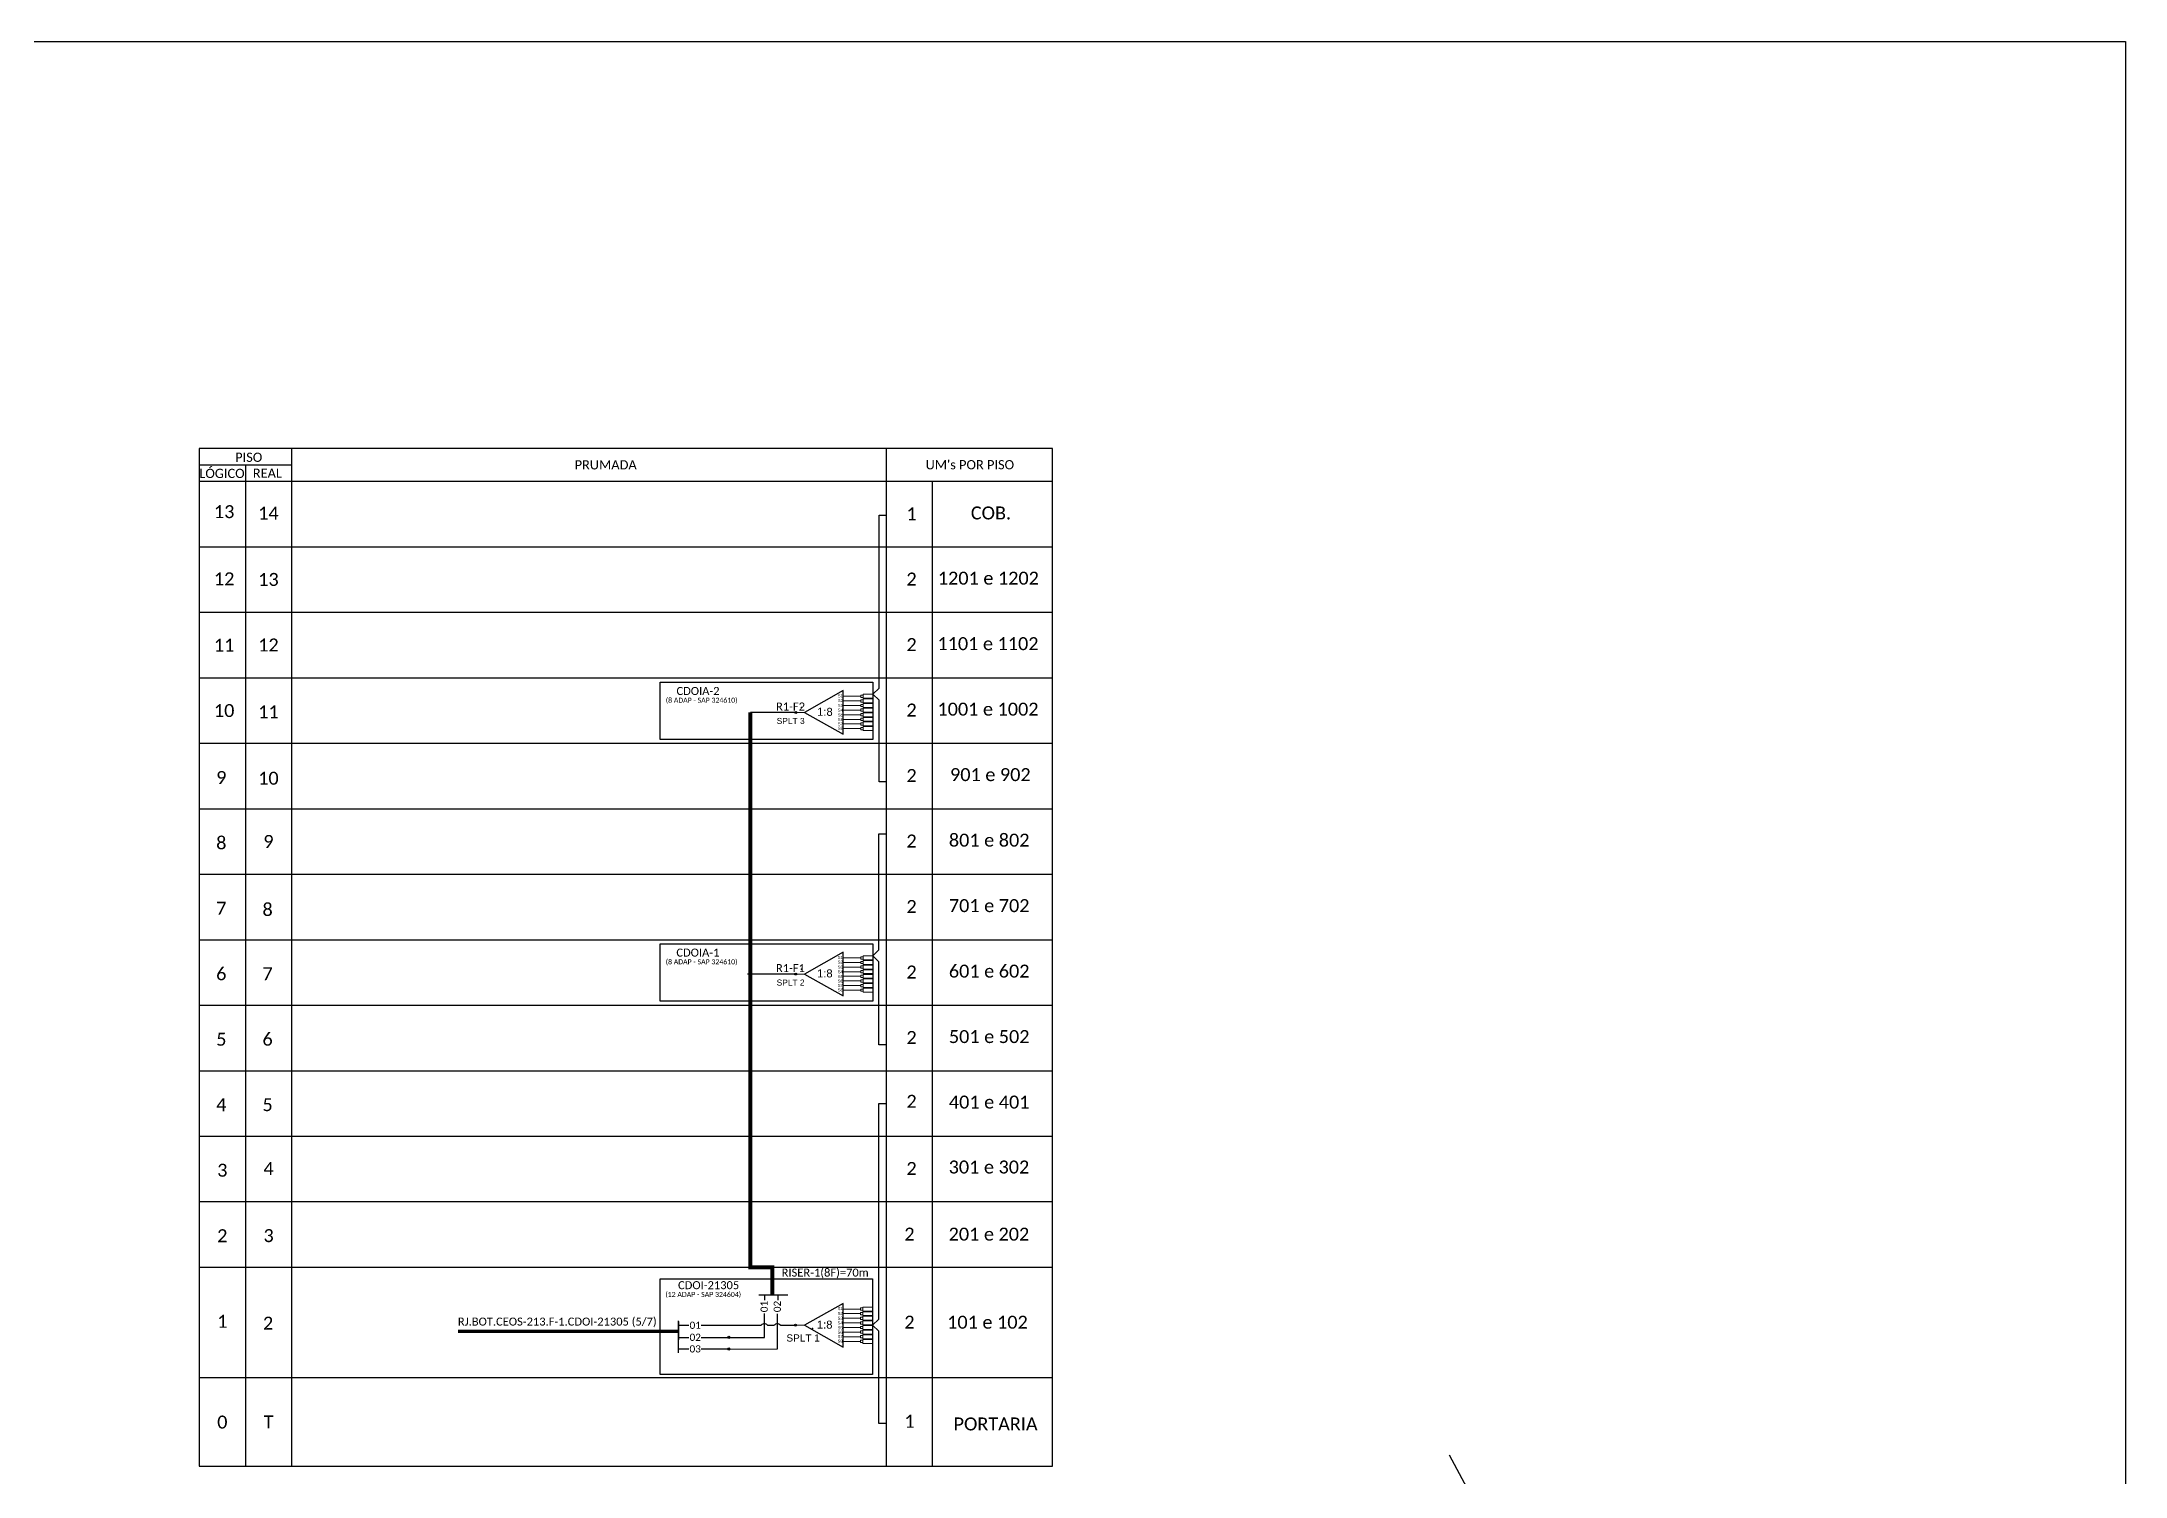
# Model space of a CAD drawing. Extents: x -4 to 837, y 1 to 595.
# Drawn here: x 316 to 837, y 237 to 595 of the extents above; entities that cross this region are included whole.
import ezdxf
from ezdxf.enums import TextEntityAlignment as Align

# ---------------------------------------------------------------- set-up
doc = ezdxf.new("R2010")
doc.units = 0
doc.layers.add('MUB', color=252, linetype='Continuous')
doc.styles.add('ARIAL', font='arial.ttf')
doc.styles.add('WMF-Calibri0', font='calibri.ttf')

# ---------------------------------------------------------------- blocks, each defined once
blk = doc.blocks.new('SPLT_1-8_SC-APC')
at = {"color": 1}
blk.add_lwpolyline([(-7.37, -2.1), (-17.04, -7.55), (-7.37, -13), (-7.37, -2.1)], dxfattribs=at)
at = {"color": 3, "lineweight": 0}
for points in [[(-2.99, -3.51), (-7.37, -3.51)], [(-7.37, -4.66), (-2.99, -4.66)], [(-2.41, -3.02), (-2.41, -4)], [(-2.41, -3.02), (0, -3.02)], [(-2.41, -4), (0, -4)], [(-2.41, -4.17), (-2.41, -5.16)], [(-2.41, -4.17), (0, -4.17)], [(-2.41, -5.16), (0, -5.16)], [(-7.37, -5.82), (-2.99, -5.82)], [(-7.37, -6.97), (-2.99, -6.97)], [(-7.37, -8.12), (-2.99, -8.12)], [(-7.37, -9.28), (-2.99, -9.28)], [(-2.41, -5.32), (-2.41, -6.31)], [(-2.41, -5.32), (0, -5.32)], [(-2.41, -6.31), (0, -6.31)], [(-2.41, -6.48), (-2.41, -7.46)], [(-2.41, -6.48), (0, -6.48)], [(-2.41, -7.46), (0, -7.46)], [(-2.41, -7.63), (-2.41, -8.62)], [(-2.41, -7.63), (0, -7.63)], [(-2.41, -8.62), (0, -8.62)], [(-2.41, -8.78), (-2.41, -9.77)], [(-2.41, -8.78), (0, -8.78)], [(-2.41, -9.77), (0, -9.77)], [(-2.41, -9.94), (-2.41, -10.92)], [(-2.41, -9.94), (0, -9.94)], [(-7.37, -10.43), (-2.99, -10.43)], [(-7.37, -11.58), (-2.99, -11.58)], [(-2.41, -10.92), (0, -10.92)], [(-2.41, -11.09), (-2.41, -12.08)], [(-2.41, -11.09), (0, -11.09)], [(-2.41, -12.08), (0, -12.08)]]:
    blk.add_lwpolyline(points, dxfattribs=at)
for points in [[(-2.99, -3.22), (-2.41, -3.22), (-2.41, -3.8), (-2.99, -3.8)], [(-2.99, -4.38), (-2.41, -4.38), (-2.41, -4.95), (-2.99, -4.95)], [(-2.99, -5.53), (-2.41, -5.53), (-2.41, -6.1), (-2.99, -6.1)], [(-2.99, -6.68), (-2.41, -6.68), (-2.41, -7.26), (-2.99, -7.26)], [(-2.99, -7.84), (-2.41, -7.84), (-2.41, -8.41), (-2.99, -8.41)], [(-2.99, -8.99), (-2.41, -8.99), (-2.41, -9.56), (-2.99, -9.56)], [(-2.99, -10.14), (-2.41, -10.14), (-2.41, -10.72), (-2.99, -10.72)], [(-2.99, -11.3), (-2.41, -11.3), (-2.41, -11.87), (-2.99, -11.87)]]:
    blk.add_lwpolyline(points, close=True, dxfattribs=at)
at = {"color": 1, "lineweight": 0}
blk.add_lwpolyline([(-17.04, -7.55), (-19.26, -7.55)], dxfattribs=at)
at = {"color": 1, "style": 'ARIAL'}
for s, height, p in [('S1', 0.75, (-8.74, -3.78)), ('S2', 0.75, (-8.74, -4.97)), ('1:8', 2, (-13.91, -8.4)), ('S3', 0.75, (-8.74, -6.18)), ('S4', 0.75, (-8.74, -7.36)), ('S5', 0.75, (-8.74, -8.57)), ('S6', 0.75, (-8.74, -9.69)), ('S7', 0.75, (-8.74, -10.78)), ('S8', 0.75, (-8.74, -11.9))]:
    blk.add_text(s, height=height, dxfattribs=at).set_placement(p)
blk = doc.blocks.new('SPLITTER_')
blk.add_point((0, 0))
at = {"style": 'ARIAL', "flags": 4}
blk.add_attdef('SPLT', (0, -3.26), '', height=1.5, dxfattribs=at)
blk = doc.blocks.new('SPLITTER FUTURO')
blk.add_point((0, 0))
at = {"style": 'ARIAL', "text_generation_flag": 6, "flags": 4}
for tag, p, height in [('SPLT', (-6.22, -4.1), 1.5), ('INSTAL.', (-6.25, -6.09), 1.25)]:
    blk.add_attdef(tag, p, '', height=height, rotation=180, dxfattribs=at)

msp = doc.modelspace()

# ---------------------------------------------------------------- hatches: boundary and pattern name
h = msp.add_hatch(color=3)
h.dxf.hatch_style = 1
edge = h.paths.add_edge_path()
edge.add_arc((504.78, 427.58), 0.242, 0, 360)
h = msp.add_hatch(color=3)
h.dxf.hatch_style = 1
edge = h.paths.add_edge_path()
edge.add_arc((504.76, 362.17), 0.242, 0, 360)
h = msp.add_hatch(color=3)
h.dxf.hatch_style = 1
edge = h.paths.add_edge_path()
edge.add_arc((488.05, 271.34), 0.256, 0, 360)
h = msp.add_hatch(color=3)
h.dxf.hatch_style = 1
edge = h.paths.add_edge_path()
edge.add_arc((504.69, 274.38), 0.256, 0, 360)
h = msp.add_hatch(color=3)
h.dxf.hatch_style = 1
edge = h.paths.add_edge_path()
edge.add_arc((488.03, 268.44), 0.256, 0, 360)

# ---------------------------------------------------------------- linework, layer by layer
at = {"color": 5}
for p, q in [((504.78, 427.58), (493.46, 427.58)), ((504.76, 362.17), (492.73, 362.17))]:
    msp.add_line(p, q, dxfattribs=at)
at = {"color": 1}
msp.add_line((475.49, 275.3), (475.49, 270.72), dxfattribs=at)
msp.add_lwpolyline([(-3.83, 595.26), (837.17, 595.26), (837.17, 1.26), (-3.83, 1.26)], close=True)
at = {"color": 0}
for points in [[(568.94, 493.51), (355.63, 493.51)], [(378.78, 489.4), (355.63, 489.4)]]:
    msp.add_lwpolyline(points, dxfattribs=at)
for points in [[(355.63, 493.51), (355.63, 239.1), (568.94, 239.1), (568.94, 493.51)], [(378.78, 239.1), (378.78, 493.51)], [(527.35, 493.51), (527.35, 239.1)], [(355.63, 485.35), (568.94, 485.35)], [(367.2, 489.4), (367.2, 239.1)], [(538.93, 239.1), (538.93, 485.29)], [(355.63, 468.98), (568.94, 468.98)], [(355.63, 452.61), (568.94, 452.61)], [(355.63, 436.23), (568.94, 436.23)], [(355.63, 419.86), (568.94, 419.86)], [(355.63, 403.49), (568.94, 403.49)], [(355.63, 387.12), (568.94, 387.12)], [(355.63, 370.75), (568.94, 370.75)], [(355.63, 354.38), (568.94, 354.38)], [(355.63, 338), (568.94, 338)], [(355.63, 321.63), (568.94, 321.63)], [(355.63, 305.26), (568.94, 305.26)], [(355.63, 288.89), (568.94, 288.89)], [(475.48, 268.43), (478.07, 268.43)], [(481.14, 268.43), (488.04, 268.43)], [(355.63, 261.31), (568.94, 261.31)]]:
    msp.add_lwpolyline(points)
at = {"color": 3}
for points in [[(527.35, 410.21), (525.61, 410.21), (525.61, 430.6), (524.04, 432.11), (525.61, 433.61), (525.61, 476.86), (527.35, 476.86)], [(527.35, 344.43), (525.59, 344.43), (525.59, 365.19), (524.02, 366.7), (525.59, 368.21), (525.59, 397.25), (527.35, 397.25)], [(527.35, 249.8), (525.55, 249.8), (525.55, 272.89), (523.98, 274.4), (525.55, 275.91), (525.55, 329.83), (527.35, 329.83)], [(475.49, 274.37), (478.08, 274.37)], [(481.15, 274.37), (490.44, 274.37)], [(490.44, 274.38), (496.16, 274.38)], [(497.73, 274.38), (499.38, 274.38)], [(500.93, 274.38), (504.69, 274.38)]]:
    msp.add_lwpolyline(points, dxfattribs=at)
at = {"color": 1}
for points in [[(470.91, 435.12), (524.04, 435.12), (524.04, 420.81), (470.91, 420.81)], [(470.89, 369.72), (524.02, 369.72), (524.02, 355.4), (470.89, 355.4)], [(470.85, 285.97), (523.98, 285.97), (523.98, 262.08), (470.85, 262.08)]]:
    msp.add_lwpolyline(points, close=True, dxfattribs=at)
at = {"color": 5, "const_width": 1}
msp.add_lwpolyline([(493.46, 427.58), (493.46, 288.81), (498.96, 288.81), (498.96, 281.93)], dxfattribs=at)
at = {"color": 5}
for points in [[(495.59, 281.93), (502.84, 281.93)], [(496.94, 281.93), (496.94, 280.62)], [(500.3, 281.92), (500.3, 280.61)], [(488.05, 271.34), (496.94, 271.34), (496.94, 277.26)], [(488.3, 268.42), (500.18, 268.43), (500.18, 277.24)]]:
    msp.add_lwpolyline(points, dxfattribs=at)
at = {"color": 1}
msp.add_lwpolyline([(420.37, 272.82, 0.8, 0.8, 0), (475.49, 272.85, 0.8, 0.8, 0)], format="xyseb", dxfattribs=at)
msp.add_lwpolyline([(475.49, 267.43), (475.49, 275.46)], dxfattribs=at)
at = {"color": 2}
for points in [[(475.49, 271.34), (478.08, 271.34)], [(481.15, 271.33), (488.05, 271.34)]]:
    msp.add_lwpolyline(points, dxfattribs=at)
at = {"color": 3}
for centre, radius in [((504.78, 427.58), 0.242), ((504.76, 362.17), 0.242), ((488.05, 271.34), 0.256), ((504.69, 274.38), 0.256), ((488.04, 268.43), 0.256)]:
    msp.add_circle(centre, radius, dxfattribs=at)
for centre in [(496.94, 273.63), (500.16, 273.62)]:
    msp.add_arc(centre, 1.08, 43.7403, 136.2597, dxfattribs=at)
at = {"layer": 'MUB', "color": 4}
msp.add_lwpolyline([(721.18, 219.07), (699.15, 208.04), (692.27, 208.63), (686.39, 210.54), (682.69, 214.78), (668.19, 241.85)], dxfattribs=at)

# ---------------------------------------------------------------- block references
at = {"color": 3}
for p in [(524.04, 435.12), (524.02, 369.72), (523.98, 281.92)]:
    msp.add_blockref('SPLT_1-8_SC-APC', p, dxfattribs=at)
ref = msp.add_blockref('SPLITTER FUTURO', (506.25, 428.79))
ref.add_attrib('SPLT', 'SPLT 3', (500.02, 424.7), dxfattribs={"height": 1.5, "rotation": 180, "style": 'ARIAL', "text_generation_flag": 6})
ref = msp.add_blockref('SPLITTER FUTURO', (506.22, 363.39))
ref.add_attrib('SPLT', 'SPLT 2', (500, 359.29), dxfattribs={"height": 1.5, "rotation": 180, "style": 'ARIAL', "text_generation_flag": 6})
at = {"color": 7}
ref = msp.add_blockref('SPLITTER_', (508.98, 273.55), dxfattribs=dict(at, xscale=-1))
ref.add_attrib('SPLT', 'SPLT 1', (502.45, 270.29), dxfattribs={"height": 1.79, "style": 'ARIAL'})

# ---------------------------------------------------------------- texts
at = {"color": 0, "style": 'WMF-Calibri0'}
for s, p in [('     PISO', (360.59, 490.21)), ('PRUMADA', (449.5, 488.32)), ("UM's POR PISO", (537.24, 488.35)), ('  LÓGICO', (354.05, 486.18)), ('    REAL', (365.81, 486.23))]:
    msp.add_text(s, height=2.3, dxfattribs=at).set_placement(p)
at = {"color": 7, "style": 'WMF-Calibri0'}
for s, height, p in [('13', 3.24, (361.88, 477.76)), ('14', 3.24, (372.95, 477.4)), ('12', 3.24, (361.88, 460.97)), ('13', 3.24, (372.95, 460.82)), ('11', 3.24, (361.88, 444.38)), ('12', 3.24, (372.95, 444.43)), ('10', 3.24, (361.88, 428.04)), ('11', 3.24, (372.95, 427.71)), ('10', 3.24, (372.95, 411.12)), ('9', 3.24, (372.95, 395.31)), ('01', 1.793, (479.65, 274.37)), ('02', 1.793, (479.65, 271.36)), ('03', 1.793, (479.64, 268.46))]:
    msp.add_text(s, height=height, dxfattribs=at).set_placement(p, align=Align.MIDDLE_CENTER)
for s, p in [('COB.', (548.55, 475.82)), ('1201 e 1202', (540.3, 459.51)), ('1101 e 1102', (540.2, 443.14)), ('1001 e 1002', (540.2, 426.77)), ('901 e 902', (543.35, 410.4)), ('801 e 802', (543.06, 394.02)), ('701 e 702', (543.06, 377.65)), ('601 e 602', (543.06, 361.28)), ('501 e 502', (543.06, 344.91)), ('401 e 401', (543.06, 328.54)), ('301 e 302', (543, 312.3)), ('201 e 202', (543, 295.52)), ('101 e 102', (542.63, 273.5)), ('PORTARIA', (544.23, 248.07))]:
    msp.add_text(s, height=3.24, dxfattribs=at).set_placement(p)
at = {"color": 1, "style": 'WMF-Calibri0'}
for s, p in [('CDOIA-2', (474.96, 431.93)), ('CDOIA-1', (474.93, 366.53)), ('CDOI-21305', (475.35, 283.38)), ('RJ.BOT.CEOS-213.F-1.CDOI-21305 (5/7)', (420.32, 274.28))]:
    msp.add_text(s, height=2, dxfattribs=at).set_placement(p)
for s, p in [('(8 ADAP - SAP 324610)', (481.26, 430)), ('(8 ADAP - SAP 324610)', (481.24, 364.6)), ('(12 ADAP - SAP 324604)', (481.65, 281.45))]:
    msp.add_text(s, height=1.25, dxfattribs=at).set_placement(p, align=Align.CENTER)
at = {"color": 5, "style": 'WMF-Calibri0'}
for s, p in [('R1-F2', (499.85, 428.05)), ('R1-F1', (499.83, 362.65)), ('RISER-1(8F)=70m', (501.25, 286.53))]:
    msp.add_text(s, height=2, dxfattribs=at).set_placement(p)
at = {"color": 7, "style": 'WMF-Calibri0'}
for s, p in [('01', (496.87, 279.04)), ('02', (500.16, 279.05))]:
    msp.add_text(s, height=1.793, rotation=90.1688, dxfattribs=at).set_placement(p, align=Align.MIDDLE_CENTER)
for tag, flags, p in [('1', 4, (533.73, 477.21)), ('2', 4, (533.73, 460.91)), ('2', 4, (533.73, 444.53)), ('2', 4, (533.73, 428.16)), ('9', 4, (361.17, 411.29)), ('2', 4, (533.73, 411.79)), ('8', 4, (361.17, 394.98)), ('2', 4, (533.73, 395.42)), ('2', 4, (533.73, 379.05)), ('7', 4, (361.17, 378.61)), ('8', 4, (372.74, 378.3)), ('6', 4, (361.17, 362.24)), ('7', 4, (372.74, 362.25)), ('2', 4, (533.73, 362.67)), ('5', 4, (361.17, 345.87)), ('6', 4, (372.74, 345.88)), ('2', 4, (533.73, 346.3)), ('4', 4, (361.17, 329.5)), ('5', 4, (372.74, 329.51)), ('2', 4, (533.73, 330.35)), ('3', 4, (361.42, 313.12)), ('4', 4, (372.99, 313.55)), ('2', 4, (533.73, 313.56)), ('2', 4, (361.42, 296.75)), ('3', 4, (372.99, 296.77)), ('2', 4, (533.21, 297.15)), ('1', 4, (361.42, 275.34)), ('2', 4, (372.86, 274.88)), ('2', 4, (533.21, 275.14)), ('0', 4, (361.42, 250.16)), ('T', 12, (372.99, 250.2)), ('1', 4, (533.21, 250.35))]:
    msp.add_attdef(tag, text='XX', height=3.24, dxfattribs=dict(at, flags=flags)).set_placement(p, align=Align.MIDDLE_CENTER)

doc.saveas('drawing.dxf')
